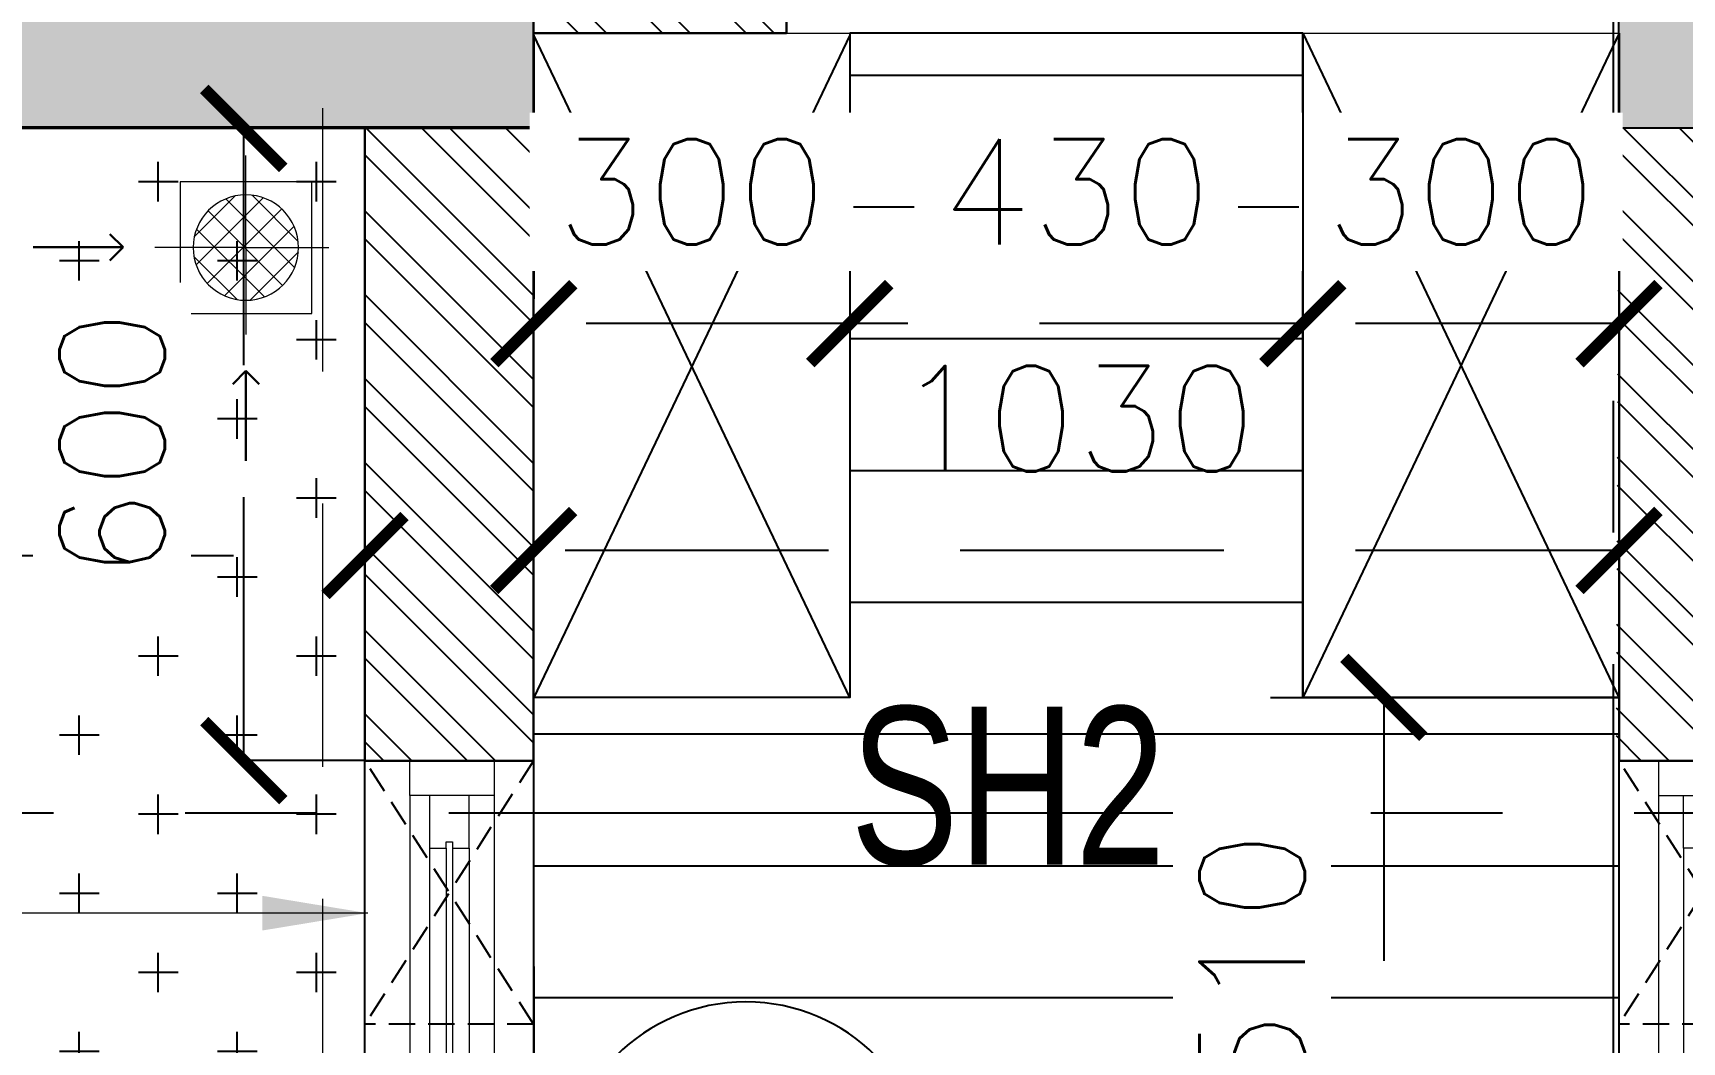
# Model space of a CAD drawing. Header units: millimetres. Extents: x 1124992 to 1258557, y -5767803 to -5695799.
# Drawn here: x 1211787 to 1213352, y -5722792 to -5721835 of the extents above; entities that cross this region are included whole.
import ezdxf
from ezdxf.enums import TextEntityAlignment as Align

# ---------------------------------------------------------------- set-up
doc = ezdxf.new("R2010")
doc.units = ezdxf.units.MM
doc.header["$LTSCALE"] = 1000
doc.header["$MEASUREMENT"] = 0
for name, pattern in [('$1$AUDIT_D_120904163729-0', [0]), ('$36$HIDDEN', [0.375, 0.25, -0.125]), ('2BHK-A - FRONT$0$AUDIT_D_120904163729-0', [0]), ('2BHK-A - FRONT$0$HIDDEN', [0.375, 0.25, -0.125]), ('AUDIT_D_120904163729-0', [0]), ('T8(T9 IS SIMILAR) - DIMENSION & TEXTING$0$HIDDEN', [0.375, 0.25, -0.125]), ('T8(T9 IS SIMILAR)$0$$0$HIDDEN', [0.375, 0.25, -0.125]), ('T8(T9 IS SIMILAR)$0$HIDDEN', [0.375, 0.25, -0.125]), ('T8_REFUGE COLUMNS$0$CENTER2', [1.125, 0.75, -0.125, 0.125, -0.125])]:
    doc.linetypes.add(name, pattern=pattern)
doc.layers.get('0').update_dxf_attribs({"linetype": 'AUDIT_D_120904163729-0'})
for name, color, linetype in [('$0$A-HATCH -160', 251, '$1$AUDIT_D_120904163729-0'), ('$21$A-DIMENSIONS', 2, '$36$HIDDEN'), ('2BHK-A - FRONT$0$A-HATCH -160', 251, '2BHK-A - FRONT$0$AUDIT_D_120904163729-0'), ('2BHK-A - FRONT$0$A-TOI SUNK 50MM', 8, 'Continuous'), ('2BHK-A - FRONT$0$CUT-OUT', 49, 'Continuous'), ('2BHK-A - FRONT$0$ELE 1', 1, 'Continuous'), ('T8(T9 IS SIMILAR) - DIMENSION & TEXTING$0$A-DIMENSIONS', 2, 'T8(T9 IS SIMILAR) - DIMENSION & TEXTING$0$HIDDEN'), ('T8(T9 IS SIMILAR) - DIMENSION & TEXTING$1$a-window-no', 125, 'Continuous'), ('T8_REFUGE COLUMNS$0$A-CENTERLINE', 193, 'T8_REFUGE COLUMNS$0$CENTER2'), ('T8_REFUGE COLUMNS$0$A-RCC COLS', 3, 'Continuous'), ('T8_TYPICAL COLUMNS$0$A-RCC COLS', 3, 'Continuous')]:
    doc.layers.add(name, color=color, linetype=linetype)
for name, color, linetype, lineweight in [('2BHK-A - FRONT$0$$0$a-TOI-fixtures', 251, 'Continuous', 0), ('2BHK-A - FRONT$0$$0$A-WALL- 160', 6, 'Continuous', 30), ('2BHK-A - FRONT$0$$0$Ele', 8, 'Continuous', 15), ('2BHK-A - FRONT$0$a-TOI-fixtures', 251, 'Continuous', 0), ('2BHK-A - FRONT$0$A-WALL- 160', 6, 'Continuous', 30), ('2BHK-A - FRONT$0$Ventilator', 5, 'Continuous', 0), ('T8(T9 IS SIMILAR) - DIMENSION & TEXTING$0$R0-18-10-2014-T1-1st Podium Floor Plan$0$Text', 2, 'Continuous', 0), ('T8(T9 IS SIMILAR) - DIMENSION & TEXTING$0$T8 - TYPICAL FLOOR CORE$0$a-Text', 4, 'Continuous', 0), ('T8(T9 IS SIMILAR)$0$D&W', 8, 'Continuous', 25), ('T8(T9 IS SIMILAR)$0$SCPL BEAM', 191, 'T8(T9 IS SIMILAR)$0$$0$HIDDEN', 13)]:
    doc.layers.add(name, color=color, linetype=linetype, lineweight=lineweight)
doc.layers.add('T8_REFUGE COLUMNS$1$COL-HATCH', color=7, linetype='Continuous', lineweight=25, true_color=0xa3a3a3)
doc.layers.add('T8_TYPICAL COLUMNS$1$$0$COL-HATCH', color=7, linetype='Continuous', lineweight=25, true_color=0xa3a3a3)
doc.styles.add('2BHK-A - FRONT$0$Romans 1', font='romans.shx', dxfattribs={"height": 100})
doc.styles.add('T8(T9 IS SIMILAR) - DIMENSION & TEXTING$0$Romans 1', font='romans.shx', dxfattribs={"height": 100})
doc.styles.add('T8(T9 IS SIMILAR) - DIMENSION & TEXTING$0$T8 - TYPICAL FLOOR CORE$0$ARIAL ARROW', font='swisscl.ttf')
doc.styles.add('T8(T9 IS SIMILAR) - DIMENSION & TEXTING$0$Tahoma', font='tahoma.ttf')
doc.styles.add('T8(T9 IS SIMILAR) - DIMENSION & TEXTING$1$LODHA STANDERD', font='sanss___.ttf')
doc.dimstyles.new('2BHK-A - FRONT$0$ALPINE S', dxfattribs={"dimscale": 0, "dimtxt": 100, "dimasz": 75, "dimexe": 0, "dimexo": 0, "dimgap": 75, "dimtad": 1, "dimdec": 0, "dimzin": 0, "dimdsep": 46, "dimtxsty": '2BHK-A - FRONT$0$Romans 1', "dimblk": '2BHK-A - FRONT$0$_ArchTick', "dimcen": 0.09, "dimclrd": 256, "dimclre": 256, "dimclrt": 7, "dimadec": 0, "dimazin": 0, "dimtfac": 1, "dimtdec": 0, "dimtofl": 0, "dimtmove": 1, "dimatfit": 0, "dimldrblk": '2BHK-A - FRONT$0$_Open90', "dimfxl": 1, "dimtolj": 1, "dimtzin": 0, "dimarcsym": 0})
doc.dimstyles.new('T8(T9 IS SIMILAR) - DIMENSION & TEXTING$0$ALPINE S', dxfattribs={"dimscale": 0, "dimtxt": 100, "dimasz": 75, "dimexe": 0, "dimexo": 0, "dimgap": 75, "dimtad": 1, "dimdec": 0, "dimzin": 0, "dimdsep": 46, "dimtxsty": 'T8(T9 IS SIMILAR) - DIMENSION & TEXTING$0$Romans 1', "dimblk": 'T8(T9 IS SIMILAR) - DIMENSION & TEXTING$0$_ArchTick', "dimcen": 0.09, "dimclrd": 256, "dimclre": 256, "dimclrt": 7, "dimadec": 0, "dimazin": 0, "dimtfac": 1, "dimtdec": 0, "dimtofl": 0, "dimtmove": 1, "dimatfit": 0, "dimldrblk": 'T8(T9 IS SIMILAR) - DIMENSION & TEXTING$0$_Open90', "dimfxl": 1, "dimtolj": 1, "dimtzin": 0, "dimarcsym": 0})
doc.dimstyles.new('T8(T9 IS SIMILAR) - DIMENSION & TEXTING$0$SAMATA STD', dxfattribs={"dimtxt": 100, "dimasz": 50, "dimexe": 50, "dimexo": 50, "dimgap": 10, "dimtad": 0, "dimdec": 0, "dimrnd": 5, "dimzin": 0, "dimdsep": 46, "dimtxsty": 'T8(T9 IS SIMILAR) - DIMENSION & TEXTING$0$Tahoma', "dimblk": 'T8(T9 IS SIMILAR) - DIMENSION & TEXTING$0$_Origin2', "dimcen": -50, "dimdle": 50, "dimclrd": 7, "dimclre": 7, "dimclrt": 7, "dimadec": 0, "dimazin": 0, "dimtfac": 1, "dimtdec": 0, "dimtmove": 1, "dimatfit": 3, "dimfxl": 150, "dimtfill": 1, "dimtolj": 1, "dimtzin": 0, "dimlwd": -1, "dimlwe": -1, "dimarcsym": 0})

# ---------------------------------------------------------------- blocks, each defined once
blk = doc.blocks.new('T8(T9 IS SIMILAR) - DIMENSION & TEXTING$1$WINDOW TAG')
at = {"layer": 'T8(T9 IS SIMILAR) - DIMENSION & TEXTING$1$a-window-no'}
blk.add_circle((0, 0), 174.1, dxfattribs=at)
at = {"layer": 'T8(T9 IS SIMILAR) - DIMENSION & TEXTING$1$a-window-no', "style": 'T8(T9 IS SIMILAR) - DIMENSION & TEXTING$1$LODHA STANDERD'}
blk.add_attdef('WINDOW', text='', height=150, dxfattribs=at).set_placement((11.3, 2.8), align=Align.MIDDLE_CENTER)
blk = doc.blocks.new('T8(T9 IS SIMILAR) - DIMENSION & TEXTING$0$_ArchTick')
at = {"color": 0, "linetype": 'ByBlock', "const_width": 0.15}
blk.add_lwpolyline([(-0.5, -0.5), (0.5, 0.5)], dxfattribs=at)
blk = doc.blocks.new('*D431')
at = {"layer": 'T8(T9 IS SIMILAR) - DIMENSION & TEXTING$0$A-DIMENSIONS', "linetype": 'T8(T9 IS SIMILAR) - DIMENSION & TEXTING$0$HIDDEN', "lineweight": -2, "transparency": 16777216}
for p, q in [((1209852.5, -5721924.4), (1209852.5, -5722330.4)), ((1212102.3, -5721924.4), (1212102.3, -5722330.4))]:
    blk.add_line(p, q, dxfattribs=at)
at = {"layer": 'T8(T9 IS SIMILAR) - DIMENSION & TEXTING$0$A-DIMENSIONS', "lineweight": -2, "transparency": 16777216}
blk.add_line((1209852.5, -5722330.4), (1212102.3, -5722330.4), dxfattribs=at)
at = {"layer": 'T8(T9 IS SIMILAR) - DIMENSION & TEXTING$0$A-DIMENSIONS', "linetype": 'ByBlock', "lineweight": -2, "transparency": 16777216, "xscale": 75, "yscale": 75, "zscale": 75, "rotation": 180}
blk.add_blockref('T8(T9 IS SIMILAR) - DIMENSION & TEXTING$0$_ArchTick', (1209852.5, -5722330.4), dxfattribs=at)
at = {"layer": 'T8(T9 IS SIMILAR) - DIMENSION & TEXTING$0$A-DIMENSIONS', "linetype": 'ByBlock', "lineweight": -2, "transparency": 16777216, "xscale": 75, "yscale": 75, "zscale": 75}
blk.add_blockref('T8(T9 IS SIMILAR) - DIMENSION & TEXTING$0$_ArchTick', (1212102.3, -5722330.4), dxfattribs=at)
at = {"layer": 'T8(T9 IS SIMILAR) - DIMENSION & TEXTING$0$A-DIMENSIONS', "color": 7, "linetype": 'ByBlock', "transparency": 16777216, "insert": (1210977.4, -5722205.4), "char_height": 100, "attachment_point": 5, "style": 'T8(T9 IS SIMILAR) - DIMENSION & TEXTING$0$Romans 1'}
blk.add_mtext('\\A1;2250', dxfattribs=at)
blk = doc.blocks.new('T8(T9 IS SIMILAR) - DIMENSION & TEXTING$0$_Open90')
at = {"color": 0, "linetype": 'ByBlock', "lineweight": -2}
for p, q in [((-0.5, 0.5), (0, 0)), ((0, 0), (-1, 0)), ((0, 0), (-0.5, -0.5))]:
    blk.add_line(p, q, dxfattribs=at)
blk = doc.blocks.new('*D228')
at = {"layer": 'T8(T9 IS SIMILAR) - DIMENSION & TEXTING$0$A-DIMENSIONS', "linetype": 'T8(T9 IS SIMILAR) - DIMENSION & TEXTING$0$HIDDEN', "lineweight": -2, "transparency": 16777216}
for p, q in [((1212262.3, -5722195.7), (1212262.3, -5722325.6)), ((1213292.2, -5722195.7), (1213292.2, -5722325.6))]:
    blk.add_line(p, q, dxfattribs=at)
at = {"layer": 'T8(T9 IS SIMILAR) - DIMENSION & TEXTING$0$A-DIMENSIONS', "lineweight": -2, "transparency": 16777216}
blk.add_line((1213292.2, -5722325.6), (1212262.3, -5722325.6), dxfattribs=at)
at = {"layer": 'T8(T9 IS SIMILAR) - DIMENSION & TEXTING$0$A-DIMENSIONS', "linetype": 'ByBlock', "lineweight": -2, "transparency": 16777216, "xscale": 75, "yscale": 75, "zscale": 75, "rotation": 180}
blk.add_blockref('T8(T9 IS SIMILAR) - DIMENSION & TEXTING$0$_ArchTick', (1212262.3, -5722325.6), dxfattribs=at)
at = {"layer": 'T8(T9 IS SIMILAR) - DIMENSION & TEXTING$0$A-DIMENSIONS', "linetype": 'ByBlock', "lineweight": -2, "transparency": 16777216, "xscale": 75, "yscale": 75, "zscale": 75}
blk.add_blockref('T8(T9 IS SIMILAR) - DIMENSION & TEXTING$0$_ArchTick', (1213292.2, -5722325.6), dxfattribs=at)
at = {"layer": 'T8(T9 IS SIMILAR) - DIMENSION & TEXTING$0$A-DIMENSIONS', "color": 7, "linetype": 'ByBlock', "transparency": 16777216, "insert": (1212777.2, -5722200.6), "char_height": 100, "attachment_point": 5, "style": 'T8(T9 IS SIMILAR) - DIMENSION & TEXTING$0$Romans 1'}
blk.add_mtext('\\A1;1030', dxfattribs=at)
blk = doc.blocks.new('*D229')
at = {"layer": 'T8(T9 IS SIMILAR) - DIMENSION & TEXTING$0$A-DIMENSIONS', "linetype": 'T8(T9 IS SIMILAR) - DIMENSION & TEXTING$0$HIDDEN', "lineweight": -2, "transparency": 16777216}
for p, q in [((1212961.5, -5722464.9), (1213069.1, -5722464.9)), ((1212961.5, -5722974.9), (1213069.1, -5722974.9))]:
    blk.add_line(p, q, dxfattribs=at)
at = {"layer": 'T8(T9 IS SIMILAR) - DIMENSION & TEXTING$0$A-DIMENSIONS', "lineweight": -2, "transparency": 16777216}
blk.add_line((1213069.1, -5722464.9), (1213069.1, -5722974.9), dxfattribs=at)
at = {"layer": 'T8(T9 IS SIMILAR) - DIMENSION & TEXTING$0$A-DIMENSIONS', "linetype": 'ByBlock', "lineweight": -2, "transparency": 16777216, "xscale": 75, "yscale": 75, "zscale": 75}
for p, rotation in [((1213069.1, -5722464.9), 90), ((1213069.1, -5722974.9), 270)]:
    blk.add_blockref('T8(T9 IS SIMILAR) - DIMENSION & TEXTING$0$_ArchTick', p, dxfattribs=dict(at, rotation=rotation))
at = {"layer": 'T8(T9 IS SIMILAR) - DIMENSION & TEXTING$0$A-DIMENSIONS', "color": 7, "linetype": 'ByBlock', "transparency": 16777216, "insert": (1212944.1, -5722719.9), "char_height": 100, "attachment_point": 5, "rotation": 90, "style": 'T8(T9 IS SIMILAR) - DIMENSION & TEXTING$0$Romans 1', "bg_fill": 3, "box_fill_scale": 1.25, "bg_fill_color": 256, "bg_fill_true_color": 13158600, "bg_fill_transparency": 0}
blk.add_mtext('\\A1;510', dxfattribs=at)
blk = doc.blocks.new('*D231')
at = {"layer": 'T8(T9 IS SIMILAR) - DIMENSION & TEXTING$0$A-DIMENSIONS', "linetype": 'T8(T9 IS SIMILAR) - DIMENSION & TEXTING$0$HIDDEN', "lineweight": -2, "transparency": 16777216}
for p, q in [((1212992.3, -5721834.8), (1212992.3, -5722110.4)), ((1213292.3, -5721834.8), (1213292.3, -5722110.4))]:
    blk.add_line(p, q, dxfattribs=at)
at = {"layer": 'T8(T9 IS SIMILAR) - DIMENSION & TEXTING$0$A-DIMENSIONS', "lineweight": -2, "transparency": 16777216}
blk.add_line((1213292.3, -5722110.4), (1212992.3, -5722110.4), dxfattribs=at)
at = {"layer": 'T8(T9 IS SIMILAR) - DIMENSION & TEXTING$0$A-DIMENSIONS', "color": 7, "linetype": 'ByBlock', "transparency": 16777216, "insert": (1213142.3, -5721985.4), "char_height": 100, "attachment_point": 5, "style": 'T8(T9 IS SIMILAR) - DIMENSION & TEXTING$0$Romans 1', "bg_fill": 3, "box_fill_scale": 1.25, "bg_fill_color": 256, "bg_fill_true_color": 13158600, "bg_fill_transparency": 0}
blk.add_mtext('\\A1;300', dxfattribs=at)
at = {"layer": 'T8(T9 IS SIMILAR) - DIMENSION & TEXTING$0$A-DIMENSIONS', "linetype": 'ByBlock', "lineweight": -2, "transparency": 16777216, "xscale": 75, "yscale": 75, "zscale": 75, "rotation": 180}
blk.add_blockref('T8(T9 IS SIMILAR) - DIMENSION & TEXTING$0$_ArchTick', (1212992.3, -5722110.4), dxfattribs=at)
at = {"layer": 'T8(T9 IS SIMILAR) - DIMENSION & TEXTING$0$A-DIMENSIONS', "linetype": 'ByBlock', "lineweight": -2, "transparency": 16777216, "xscale": 75, "yscale": 75, "zscale": 75}
blk.add_blockref('T8(T9 IS SIMILAR) - DIMENSION & TEXTING$0$_ArchTick', (1213292.3, -5722110.4), dxfattribs=at)
blk = doc.blocks.new('*D232')
at = {"layer": 'T8(T9 IS SIMILAR) - DIMENSION & TEXTING$0$A-DIMENSIONS', "linetype": 'T8(T9 IS SIMILAR) - DIMENSION & TEXTING$0$HIDDEN', "lineweight": -2, "transparency": 16777216}
for p, q in [((1212562.3, -5721836.9), (1212562.3, -5722110.4)), ((1212992.3, -5721834.8), (1212992.3, -5722110.4))]:
    blk.add_line(p, q, dxfattribs=at)
at = {"layer": 'T8(T9 IS SIMILAR) - DIMENSION & TEXTING$0$A-DIMENSIONS', "lineweight": -2, "transparency": 16777216}
blk.add_line((1212992.3, -5722110.4), (1212562.3, -5722110.4), dxfattribs=at)
at = {"layer": 'T8(T9 IS SIMILAR) - DIMENSION & TEXTING$0$A-DIMENSIONS', "linetype": 'ByBlock', "lineweight": -2, "transparency": 16777216, "xscale": 75, "yscale": 75, "zscale": 75, "rotation": 180}
blk.add_blockref('T8(T9 IS SIMILAR) - DIMENSION & TEXTING$0$_ArchTick', (1212562.3, -5722110.4), dxfattribs=at)
at = {"layer": 'T8(T9 IS SIMILAR) - DIMENSION & TEXTING$0$A-DIMENSIONS', "linetype": 'ByBlock', "lineweight": -2, "transparency": 16777216, "xscale": 75, "yscale": 75, "zscale": 75}
blk.add_blockref('T8(T9 IS SIMILAR) - DIMENSION & TEXTING$0$_ArchTick', (1212992.3, -5722110.4), dxfattribs=at)
at = {"layer": 'T8(T9 IS SIMILAR) - DIMENSION & TEXTING$0$A-DIMENSIONS', "color": 7, "linetype": 'ByBlock', "transparency": 16777216, "insert": (1212777.3, -5721985.4), "char_height": 100, "attachment_point": 5, "style": 'T8(T9 IS SIMILAR) - DIMENSION & TEXTING$0$Romans 1', "bg_fill": 3, "box_fill_scale": 1.25, "bg_fill_color": 256, "bg_fill_true_color": 13158600, "bg_fill_transparency": 0}
blk.add_mtext('\\A1;430', dxfattribs=at)
blk = doc.blocks.new('*D233')
at = {"layer": 'T8(T9 IS SIMILAR) - DIMENSION & TEXTING$0$A-DIMENSIONS', "linetype": 'T8(T9 IS SIMILAR) - DIMENSION & TEXTING$0$HIDDEN', "lineweight": -2, "transparency": 16777216}
for p, q in [((1212262.5, -5721836.9), (1212262.5, -5722110.4)), ((1212562.3, -5721836.9), (1212562.3, -5722110.4))]:
    blk.add_line(p, q, dxfattribs=at)
at = {"layer": 'T8(T9 IS SIMILAR) - DIMENSION & TEXTING$0$A-DIMENSIONS', "lineweight": -2, "transparency": 16777216}
blk.add_line((1212562.3, -5722110.4), (1212262.5, -5722110.4), dxfattribs=at)
at = {"layer": 'T8(T9 IS SIMILAR) - DIMENSION & TEXTING$0$A-DIMENSIONS', "color": 7, "linetype": 'ByBlock', "transparency": 16777216, "insert": (1212412.3, -5721985.4), "char_height": 100, "attachment_point": 5, "style": 'T8(T9 IS SIMILAR) - DIMENSION & TEXTING$0$Romans 1', "bg_fill": 3, "box_fill_scale": 1.25, "bg_fill_color": 256, "bg_fill_true_color": 13158600, "bg_fill_transparency": 0}
blk.add_mtext('\\A1;300', dxfattribs=at)
at = {"layer": 'T8(T9 IS SIMILAR) - DIMENSION & TEXTING$0$A-DIMENSIONS', "linetype": 'ByBlock', "lineweight": -2, "transparency": 16777216, "xscale": 75, "yscale": 75, "zscale": 75, "rotation": 180}
blk.add_blockref('T8(T9 IS SIMILAR) - DIMENSION & TEXTING$0$_ArchTick', (1212262.5, -5722110.4), dxfattribs=at)
at = {"layer": 'T8(T9 IS SIMILAR) - DIMENSION & TEXTING$0$A-DIMENSIONS', "linetype": 'ByBlock', "lineweight": -2, "transparency": 16777216, "xscale": 75, "yscale": 75, "zscale": 75}
blk.add_blockref('T8(T9 IS SIMILAR) - DIMENSION & TEXTING$0$_ArchTick', (1212562.3, -5722110.4), dxfattribs=at)
blk = doc.blocks.new('T8(T9 IS SIMILAR) - DIMENSION & TEXTING$0$_Origin2')
at = {"color": 0, "linetype": 'ByBlock', "lineweight": -2}
blk.add_line((-0.5, 0), (-1, 0), dxfattribs=at)
for radius in [0.5, 0.25]:
    blk.add_circle((0, 0), radius, dxfattribs=at)
blk = doc.blocks.new('*D205')
at = {"layer": 'T8(T9 IS SIMILAR) - DIMENSION & TEXTING$0$A-DIMENSIONS', "linetype": 'T8(T9 IS SIMILAR) - DIMENSION & TEXTING$0$HIDDEN', "lineweight": -2, "transparency": 16777216}
for p, q in [((1212102.3, -5721925.3), (1211987.3, -5721925.3)), ((1212102.3, -5722524.9), (1211987.3, -5722524.9))]:
    blk.add_line(p, q, dxfattribs=at)
at = {"layer": 'T8(T9 IS SIMILAR) - DIMENSION & TEXTING$0$A-DIMENSIONS', "lineweight": -2, "transparency": 16777216}
blk.add_line((1211987.3, -5722524.9), (1211987.3, -5721925.3), dxfattribs=at)
at = {"layer": 'T8(T9 IS SIMILAR) - DIMENSION & TEXTING$0$A-DIMENSIONS', "linetype": 'ByBlock', "lineweight": -2, "transparency": 16777216, "xscale": 75, "yscale": 75, "zscale": 75}
for p, rotation in [((1211987.3, -5721925.3), 90), ((1211987.3, -5722524.9), 270)]:
    blk.add_blockref('T8(T9 IS SIMILAR) - DIMENSION & TEXTING$0$_ArchTick', p, dxfattribs=dict(at, rotation=rotation))
at = {"layer": 'T8(T9 IS SIMILAR) - DIMENSION & TEXTING$0$A-DIMENSIONS', "color": 7, "linetype": 'ByBlock', "transparency": 16777216, "insert": (1211862.3, -5722225.1), "char_height": 100, "attachment_point": 5, "rotation": 90, "style": 'T8(T9 IS SIMILAR) - DIMENSION & TEXTING$0$Romans 1', "bg_fill": 3, "box_fill_scale": 1.25, "bg_fill_color": 256, "bg_fill_true_color": 13158600, "bg_fill_transparency": 0}
blk.add_mtext('\\A1;600', dxfattribs=at)
blk = doc.blocks.new('T8_REFUGE COLUMNS')
at = {"layer": 'T8_REFUGE COLUMNS$1$COL-HATCH', "linetype": 'ByBlock'}
h = blk.add_hatch(color=256, dxfattribs=at)
h.dxf.hatch_style = 1
h.paths.add_polyline_path([(1212262.1, -5721674.9), (1210752.1, -5721674.9), (1210752.1, -5721924.9), (1212262.1, -5721924.9)])
h = blk.add_hatch(color=256, dxfattribs=at)
h.dxf.hatch_style = 1
h.paths.add_polyline_path([(1215902.1, -5721924.9), (1213292.1, -5721924.9), (1213292.1, -5721674.9), (1215902.1, -5721674.9)])
at = {"layer": 'T8_REFUGE COLUMNS$0$A-CENTERLINE'}
for p, q in [((1213287.1, -5728808.5), (1213287.1, -5698573.6)), ((1217431.8, -5722574.9), (1182156.9, -5722574.9))]:
    blk.add_line(p, q, dxfattribs=at)
at = {"layer": 'T8_REFUGE COLUMNS$0$A-RCC COLS', "linetype": 'ByBlock'}
for points in [[(1212262.1, -5721674.9), (1210752.1, -5721674.9), (1210752.1, -5721924.9), (1212262.1, -5721924.9)], [(1215902.1, -5721924.9), (1213292.1, -5721924.9), (1213292.1, -5721674.9), (1215902.1, -5721674.9)]]:
    blk.add_lwpolyline(points, close=True, dxfattribs=at)
blk = doc.blocks.new('T8_TYPICAL COLUMNS')
at = {"layer": 'T8_TYPICAL COLUMNS$1$$0$COL-HATCH', "linetype": 'ByBlock'}
h = blk.add_hatch(color=256, dxfattribs=at)
h.dxf.hatch_style = 1
h.paths.add_polyline_path([(1200282.2, -5721924), (1202692.3, -5721924), (1202692.3, -5721674), (1200282.2, -5721674)])
h.paths.add_polyline_path([(1209852.3, -5721674), (1212262.3, -5721674), (1212262.3, -5721924), (1209852.3, -5721924)])
at = {"layer": 'T8_TYPICAL COLUMNS$0$A-RCC COLS', "linetype": 'ByBlock'}
blk.add_lwpolyline([(1209852.3, -5721674), (1212262.3, -5721674), (1212262.3, -5721924), (1209852.3, -5721924)], close=True, dxfattribs=at)
blk.add_blockref('T8_REFUGE COLUMNS', (0, 0), dxfattribs=at)
blk = doc.blocks.new('2BHK-A - FRONT$0$V1')
at = {"layer": '2BHK-A - FRONT$0$Ventilator'}
for p, q in [((1139453.9, -5700057.1), (1140103.9, -5700057.1)), ((1139453.9, -5700217.1), (1140103.9, -5700217.1))]:
    blk.add_line(p, q, dxfattribs=at)
at = {"layer": '2BHK-A - FRONT$0$Ventilator', "color": 8}
for p, q in [((1139486.9, -5700094.6), (1140070.9, -5700094.6)), ((1139536.9, -5700118.3), (1140020.9, -5700118.3)), ((1139536.9, -5700155.8), (1140020.9, -5700155.8)), ((1139486.9, -5700174.6), (1140070.9, -5700174.6))]:
    blk.add_line(p, q, dxfattribs=at)
at = {"layer": '2BHK-A - FRONT$0$Ventilator', "color": 5}
for p, q in [((1139536.9, -5700134.1), (1140020.9, -5700134.1)), ((1139536.9, -5700140.1), (1140020.9, -5700140.1))]:
    blk.add_line(p, q, dxfattribs=at)
at = {"layer": '2BHK-A - FRONT$0$Ventilator', "color": 4}
for points in [[(1139453.9, -5700094.6), (1139486.9, -5700094.6), (1139486.9, -5700174.6), (1139453.9, -5700174.6)], [(1140103.9, -5700094.6), (1140070.9, -5700094.6), (1140070.9, -5700174.6), (1140103.9, -5700174.6)], [(1139536.9, -5700134.1), (1139536.9, -5700118.3), (1139486.9, -5700118.3), (1139486.9, -5700155.8), (1139536.9, -5700155.8), (1139536.9, -5700140.1), (1139530.9, -5700140.1), (1139530.9, -5700134.1)], [(1140020.9, -5700134.1), (1140020.9, -5700118.3), (1140070.9, -5700118.3), (1140070.9, -5700155.8), (1140020.9, -5700155.8), (1140020.9, -5700140.1), (1140026.9, -5700140.1), (1140026.9, -5700134.1)]]:
    blk.add_lwpolyline(points, close=True, dxfattribs=at)
blk = doc.blocks.new('2BHK-A - FRONT$0$_ArchTick')
at = {"color": 0, "linetype": 'ByBlock', "const_width": 0.15}
blk.add_lwpolyline([(-0.5, -0.5), (0.5, 0.5)], dxfattribs=at)
blk = doc.blocks.new('2BHK-A - FRONT$0$_Open90')
at = {"color": 0, "linetype": 'ByBlock', "lineweight": -2}
for p, q in [((0, 0), (-1, 0)), ((-0.5, 0.5), (0, 0)), ((0, 0), (-0.5, -0.5))]:
    blk.add_line(p, q, dxfattribs=at)
blk = doc.blocks.new('T8(T9 IS SIMILAR) - DIMENSION & TEXTING')
at = {"layer": 'T8(T9 IS SIMILAR) - DIMENSION & TEXTING$1$a-window-no'}
ref = blk.add_blockref('T8(T9 IS SIMILAR) - DIMENSION & TEXTING$1$WINDOW TAG', (1212463.8, -5722927.9, 0), dxfattribs=dict(at, xscale=-1, rotation=180))
ref.add_attrib('WINDOW', 'V1', dxfattribs={"height": 150, "style": 'T8(T9 IS SIMILAR) - DIMENSION & TEXTING$1$LODHA STANDERD', "width": 0.8}).set_placement((1212475.1, -5722930.6, 0), align=Align.MIDDLE_CENTER)
at = {"layer": 'T8(T9 IS SIMILAR) - DIMENSION & TEXTING$0$T8 - TYPICAL FLOOR CORE$0$a-Text', "linetype": 'ByBlock', "insert": (1210958.1, -5722473.7, 0), "char_height": 150, "width": 3499.366, "attachment_point": 1, "style": 'T8(T9 IS SIMILAR) - DIMENSION & TEXTING$0$T8 - TYPICAL FLOOR CORE$0$ARIAL ARROW'}
blk.add_mtext('\\pi1604.84331;SH2', dxfattribs=at)
at = {"layer": 'T8(T9 IS SIMILAR) - DIMENSION & TEXTING$0$A-DIMENSIONS', "linetype": 'ByBlock'}
dim = blk.add_linear_dim(base=(1212102.3, -5722330.4), p1=(1209852.5, -5721924.4), p2=(1212102.3, -5721924.4), dimstyle='T8(T9 IS SIMILAR) - DIMENSION & TEXTING$0$ALPINE S', override={"dimscale": 1, "dimfxl": 5, "dimarcsym": 1}, dxfattribs=at)
dim.commit()
dim.dimension.update_dxf_attribs({"geometry": '*D431', "text_midpoint": (1210977.4, -5722205.4)})
for base, p1, p2, angle, override, picture, middle in [((1212262.3, -5722325.6), (1213292.2, -5722195.7), (1212262.3, -5722195.7), 180, {"dimscale": 1, "dimfxl": 5, "dimarcsym": 1}, '*D228', (1212777.2, -5722200.6)), ((1213069.1, -5722974.9), (1212961.5, -5722464.9), (1212961.5, -5722974.9), 90, {"dimscale": 1, "dimfxl": 5, "dimtfill": 1, "dimarcsym": 1}, '*D229', (1212944.1, -5722719.9))]:
    dim = blk.add_linear_dim(base=base, p1=p1, p2=p2, angle=angle, dimstyle='T8(T9 IS SIMILAR) - DIMENSION & TEXTING$0$ALPINE S', override=override, dxfattribs=at)
    dim.commit()
    dim.dimension.update_dxf_attribs({"geometry": picture, "text_midpoint": middle})
at = {"layer": 'T8(T9 IS SIMILAR) - DIMENSION & TEXTING$0$R0-18-10-2014-T1-1st Podium Floor Plan$0$Text'}
blk.add_leader([(1212105, -5722669.6), (1211855.3, -5722669.6), (1211746.7, -5722669.6)], dimstyle='T8(T9 IS SIMILAR) - DIMENSION & TEXTING$0$SAMATA STD', override={"dimscale": 1, "dimasz": 100, "dimclrd": 2, "dimfxlon": 1, "dimarcsym": 1}, dxfattribs=at)
at = {"layer": 'T8(T9 IS SIMILAR) - DIMENSION & TEXTING$0$A-DIMENSIONS', "linetype": 'ByBlock'}
dim = blk.add_linear_dim(base=(1212992.3, -5722110.4), p1=(1213292.3, -5721834.8), p2=(1212992.3, -5721834.8), angle=180, dimstyle='T8(T9 IS SIMILAR) - DIMENSION & TEXTING$0$ALPINE S', override={"dimscale": 1, "dimfxl": 5, "dimtfill": 1, "dimarcsym": 1}, dxfattribs=at)
dim.commit()
dim.dimension.update_dxf_attribs({"geometry": '*D231', "text_midpoint": (1213142.3, -5722110.4), "dimtype": 128})
dim = blk.add_linear_dim(base=(1211987.3, -5721925.3), p1=(1212102.3, -5722524.9), p2=(1212102.3, -5721925.3), angle=90, dimstyle='T8(T9 IS SIMILAR) - DIMENSION & TEXTING$0$ALPINE S', override={"dimscale": 1, "dimfxl": 5, "dimtfill": 1, "dimarcsym": 1}, dxfattribs=at)
dim.commit()
dim.dimension.update_dxf_attribs({"geometry": '*D205', "text_midpoint": (1211862.3, -5722225.1)})
dim = blk.add_linear_dim(base=(1212562.3, -5722110.4), p1=(1212992.3, -5721834.8), p2=(1212562.3, -5721836.9), angle=180, dimstyle='T8(T9 IS SIMILAR) - DIMENSION & TEXTING$0$ALPINE S', override={"dimscale": 1, "dimfxl": 5, "dimtfill": 1, "dimarcsym": 1}, dxfattribs=at)
dim.commit()
dim.dimension.update_dxf_attribs({"geometry": '*D232', "text_midpoint": (1212777.3, -5721985.4)})
dim = blk.add_linear_dim(base=(1212262.5, -5722110.4), p1=(1212562.3, -5721836.9), p2=(1212262.5, -5721836.9), angle=180, dimstyle='T8(T9 IS SIMILAR) - DIMENSION & TEXTING$0$ALPINE S', override={"dimscale": 1, "dimfxl": 5, "dimtfill": 1, "dimarcsym": 1}, dxfattribs=at)
dim.commit()
dim.dimension.update_dxf_attribs({"geometry": '*D233', "text_midpoint": (1212412.3, -5722110.4), "dimtype": 128})
blk = doc.blocks.new('2BHK-A - FRONT$0$A$C1DA736AB')
at = {"layer": '2BHK-A - FRONT$0$a-TOI-fixtures', "linetype": 'ByBlock'}
for points in [[(117, 0.4, 0), (202.3, 0.4, 0)], [(81.7, -82.8, 0), (158.2, -159.9, 0)], [(0.4, -117, 0), (0.4, -202.3, 0)]]:
    blk.add_leader(points, dimstyle='2BHK-A - FRONT$0$ALPINE S', override={"dimscale": 1, "dimasz": 25, "dimtad": 0, "dimfxl": 5, "dimtfill": 1, "dimarcsym": 1}, dxfattribs=at)
blk = doc.blocks.new('2BHK-A - FRONT$0$$0$Type-A-First Floor Plan-bottom-up$0$FLOOR TRAP-flat-6')
at = {"layer": '2BHK-A - FRONT$0$$0$a-TOI-fixtures'}
h = blk.add_hatch(dxfattribs=at)
h.set_pattern_fill('ACET-2D-_USER', color=256, scale=20, angle=45, style=0, double=1, pattern_type=0)
h.set_pattern_definition([(45, (-789896.981, 5385770.066), (-14.142135624, 14.142135624), []), (135, (-789896.981, 5385770.066), (-14.142135624, -14.142135624), [])])
edge = h.paths.add_edge_path()
edge.add_arc((150, 150), 50, 0, 360)
for q in [(150, 228.6), (67.6, 150), (237.4, 150), (150, 63.6)]:
    blk.add_line((150, 150), q, dxfattribs=at)
blk.add_lwpolyline([(87.5, 212.5), (212.5, 212.5), (212.5, 87.5), (87.5, 87.5)], close=True, dxfattribs=at)
blk.add_circle((150, 150), 50, dxfattribs=at)
at = {"layer": '2BHK-A - FRONT$0$A-WALL- 160', "linetype": 'ByBlock', "rotation": 270}
blk.add_blockref('2BHK-A - FRONT$0$A$C1DA736AB', (150, 150.4), dxfattribs=at)
blk = doc.blocks.new('2BHK-A - FRONT')
at = {"layer": '2BHK-A - FRONT$0$A-HATCH -160', "linetype": 'ByBlock'}
h = blk.add_hatch(dxfattribs=at)
h.set_pattern_fill('ANSI32', color=256, scale=150)
h.set_pattern_definition([(45, (0, -0.55), (-39.77475644, 39.77475644), []), (45, (26.517, -0.55), (-39.77475644, 39.77475644), [])])
h.paths.add_polyline_path([(1145269.9, -5728524.2), (1145269.9, -5728684.2), (1144639.8, -5728684.2), (1144639.8, -5726829.5), (1144799.8, -5726829.5), (1144799.8, -5728524.2)])
h.paths.add_polyline_path([(1148934.5, -5727449.8), (1148934.5, -5727609.8), (1147999.5, -5727609.8), (1147999.5, -5727009.5), (1148159.5, -5727009.5), (1148159.5, -5727449.8)])
h.paths.add_polyline_path([(1147999.5, -5728684.2), (1147999.5, -5728524.2), (1147369.9, -5728524.2), (1147369.9, -5728684.2)])
edge = h.paths.add_edge_path()
edge.add_line((1151334.5, -5727449.8), (1151779.5, -5727449.8))
edge.add_line((1151779.5, -5727449.8), (1151779.5, -5727609.8))
edge.add_line((1151704.5, -5727609.8), (1151334.5, -5727609.8))
edge.add_line((1151334.5, -5727609.8), (1151334.5, -5727449.8))
h.paths.add_polyline_path([(1146264.5, -5719573.8), (1146424.5, -5719573.8), (1146424.5, -5719224.6), (1146264.5, -5719224.6)])
h.paths.add_polyline_path([(1145549.4, -5721834.4), (1145788.9, -5721834.4), (1145790, -5721674.6), (1145549.4, -5721674.6)])
h.paths.add_polyline_path([(1145949.5, -5721924.2), (1145949.5, -5722524.6), (1145789.5, -5722524.6), (1145789.5, -5721924.2)])
h.paths.add_polyline_path([(1144599.5, -5721924.6), (1144759.5, -5721924.6), (1144762, -5722524.6), (1144602, -5722524.6)])
h.paths.add_polyline_path([(1144599.5, -5723474.6), (1144599.5, -5723174.6), (1144759.5, -5723174.6), (1144759.5, -5723314.6), (1145789.5, -5723314.6), (1145789.5, -5723174.6), (1145949.5, -5723174.6), (1145949.5, -5723474.2)])
at = {"layer": '2BHK-A - FRONT$0$A-TOI SUNK 50MM'}
h = blk.add_hatch(dxfattribs=at)
h.set_pattern_fill('CROSS', color=256, scale=300, style=0)
h.set_pattern_definition([(0, (0, -0.9), (75, 75), [37.5, -112.5]), (90, (18.75, -19.65), (-75, 75), [37.5, -112.5])])
h.paths.add_polyline_path([(1142149.5, -5723374.6), (1144599.5, -5723374.6), (1144599.5, -5721924.9), (1142149.5, -5721924.9)])
h.paths.add_polyline_path([(1148199.2, -5723374.6), (1145949.5, -5723374.6), (1145949.5, -5721924.9), (1148199.2, -5721924.9)])
at = {"layer": '2BHK-A - FRONT$0$CUT-OUT', "linetype": 'ByBlock'}
h = blk.add_hatch(dxfattribs=at)
h.set_pattern_fill('ANSI31', color=256, scale=1000, angle=135)
h.paths.add_polyline_path([(1145489.5, -5721834.4), (1145489.5, -5722464.6), (1145789.5, -5722464.6), (1145789.3, -5722974.5), (1144759.4, -5722974.5), (1144759.5, -5722464.6), (1145059.6, -5722464.6), (1145059.5, -5721834.4)])
at = {"linetype": '2BHK-A - FRONT$0$HIDDEN', "ltscale": 0.1}
for p, q in [((1144599.5, -5722774.6), (1144759.5, -5722524.6)), ((1144599.5, -5722524.6), (1144759.5, -5722774.6)), ((1145789.5, -5722774.6), (1145949.5, -5722524.6)), ((1145789.5, -5722524.6), (1145949.5, -5722774.6))]:
    blk.add_line(p, q, dxfattribs=at)
for points in [[(1144599.5, -5722774.6), (1144759.5, -5722774.6), (1144759.5, -5722524.6), (1144599.5, -5722524.6)], [(1145789.5, -5722774.6), (1145949.5, -5722774.6), (1145949.5, -5722524.6), (1145789.5, -5722524.6)]]:
    blk.add_lwpolyline(points, close=True, dxfattribs=at)
at = {"layer": '2BHK-A - FRONT$0$$0$A-WALL- 160', "linetype": 'ByBlock'}
blk.add_lwpolyline([(1145789.5, -5721674.6), (1145549.4, -5721674.6), (1145549.4, -5721834.4), (1145789.5, -5721834.4)], dxfattribs=at)
at = {"layer": '2BHK-A - FRONT$0$$0$Ele'}
blk.add_lwpolyline([(1144759.5, -5721674.6), (1145549.4, -5721674.6), (1145549.4, -5721834.4), (1144759.5, -5721834.4)], close=True, dxfattribs=at)
at = {"layer": '2BHK-A - FRONT$0$A-TOI SUNK 50MM'}
blk.add_lwpolyline([(1148199.2, -5723374.6), (1145949.5, -5723374.6), (1145949.5, -5721924.9), (1148199.2, -5721924.9)], close=True, dxfattribs=at)
at = {"layer": '2BHK-A - FRONT$0$A-WALL- 160', "linetype": 'ByBlock'}
for p, q in [((1144759.5, -5722524.6), (1144759.5, -5721924.6)), ((1145789.5, -5722524.6), (1145789.5, -5721924.5)), ((1145949.5, -5722524.6), (1145949.5, -5721924.5)), ((1144759.5, -5722524.6), (1144599.5, -5722524.6)), ((1145789.5, -5722524.6), (1145949.5, -5722524.6))]:
    blk.add_line(p, q, dxfattribs=at)
at = {"layer": '2BHK-A - FRONT$0$CUT-OUT', "linetype": 'ByBlock'}
blk.add_lwpolyline([(1145489.5, -5721834.4), (1145489.5, -5722464.6), (1145789.5, -5722464.6), (1145789.4, -5722974.5), (1144759.5, -5722974.5), (1144759.5, -5722464.6), (1145059.6, -5722464.6), (1145059.5, -5721834.4)], close=True, dxfattribs=at)
for points in [[(1144759.5, -5721834.4), (1145059.5, -5722464.6)], [(1145059.5, -5721834.4), (1144759.6, -5722464.6)], [(1145489.5, -5722464.6), (1145789.4, -5721836.5)], [(1145489.5, -5721836.5), (1145789.4, -5722464.5)]]:
    blk.add_lwpolyline(points, dxfattribs=at)
at = {"layer": '2BHK-A - FRONT$0$ELE 1', "linetype": 'ByBlock'}
for points in [[(1145059.5, -5721834.4), (1145059.6, -5722464.6), (1144759.5, -5722464.6)], [(1145489.5, -5721834.4), (1145489.4, -5722464.6), (1145789.4, -5722464.6)]]:
    blk.add_lwpolyline(points, dxfattribs=at)
at = {"layer": '2BHK-A - FRONT$0$$0$a-TOI-fixtures', "extrusion": (0, 0, -1), "xscale": -0.9999999999999998, "zscale": -0.9999999999999998, "rotation": 270}
blk.add_blockref('2BHK-A - FRONT$0$$0$Type-A-First Floor Plan-bottom-up$0$FLOOR TRAP-flat-6', (-1146212.5, -5722187.9), dxfattribs=at)
at = {"layer": '2BHK-A - FRONT$0$A-WALL- 160', "linetype": 'ByBlock', "rotation": 270}
blk.add_blockref('2BHK-A - FRONT$0$V1', (6844816.6, -4583070.7), dxfattribs=at)
at = {"layer": '2BHK-A - FRONT$0$A-WALL- 160', "linetype": 'ByBlock', "xscale": -1, "rotation": 90}
blk.add_blockref('2BHK-A - FRONT$0$V1', (-4554267.6, -4583070.7), dxfattribs=at)
blk = doc.blocks.new('T8(T9 IS SIMILAR)')
at = {"layer": 'T8(T9 IS SIMILAR)$0$SCPL BEAM', "linetype": 'T8(T9 IS SIMILAR)$0$HIDDEN'}
for p, q in [((1212061.9, -5721905.9), (1212061.9, -5723272.6, 0)), ((1212261.9, -5721905.9), (1212261.9, -5723272.6, 0)), ((1213291.9, -5721905.9, 0.1), (1213292.4, -5723272.6, 0))]:
    blk.add_line(p, q, dxfattribs=at)
at = {"layer": 'T8(T9 IS SIMILAR)$0$D&W', "linetype": 'ByBlock'}
blk.add_blockref('T8_TYPICAL COLUMNS', (0, 0), dxfattribs=at)
at = {"layer": 'T8(T9 IS SIMILAR)$0$D&W', "linetype": 'ByBlock', "xscale": -1}
blk.add_blockref('2BHK-A - FRONT', (2358051.8, -0.4), dxfattribs=at)

msp = doc.modelspace()

# ---------------------------------------------------------------- block references
at = {"layer": '$21$A-DIMENSIONS', "linetype": 'ByBlock'}
msp.add_blockref('T8(T9 IS SIMILAR)', (0, 0), dxfattribs=at)

# ---------------------------------------------------------------- next in the draw order: block references
at = {"layer": '$0$A-HATCH -160', "linetype": 'ByBlock'}
msp.add_blockref('T8(T9 IS SIMILAR) - DIMENSION & TEXTING', (0, 0), dxfattribs=at)

doc.saveas('drawing.dxf')
